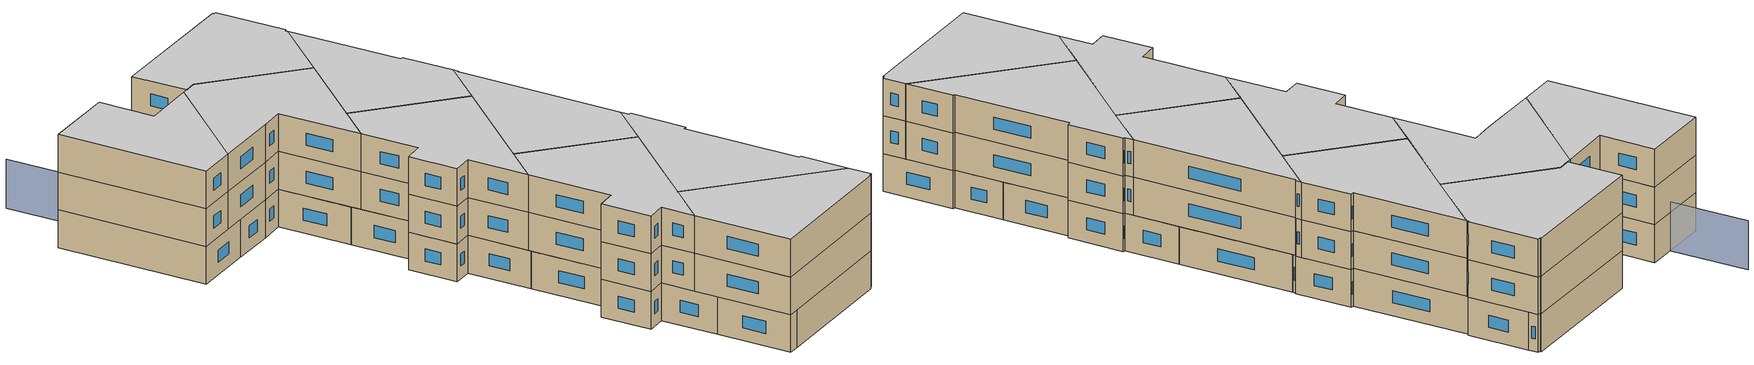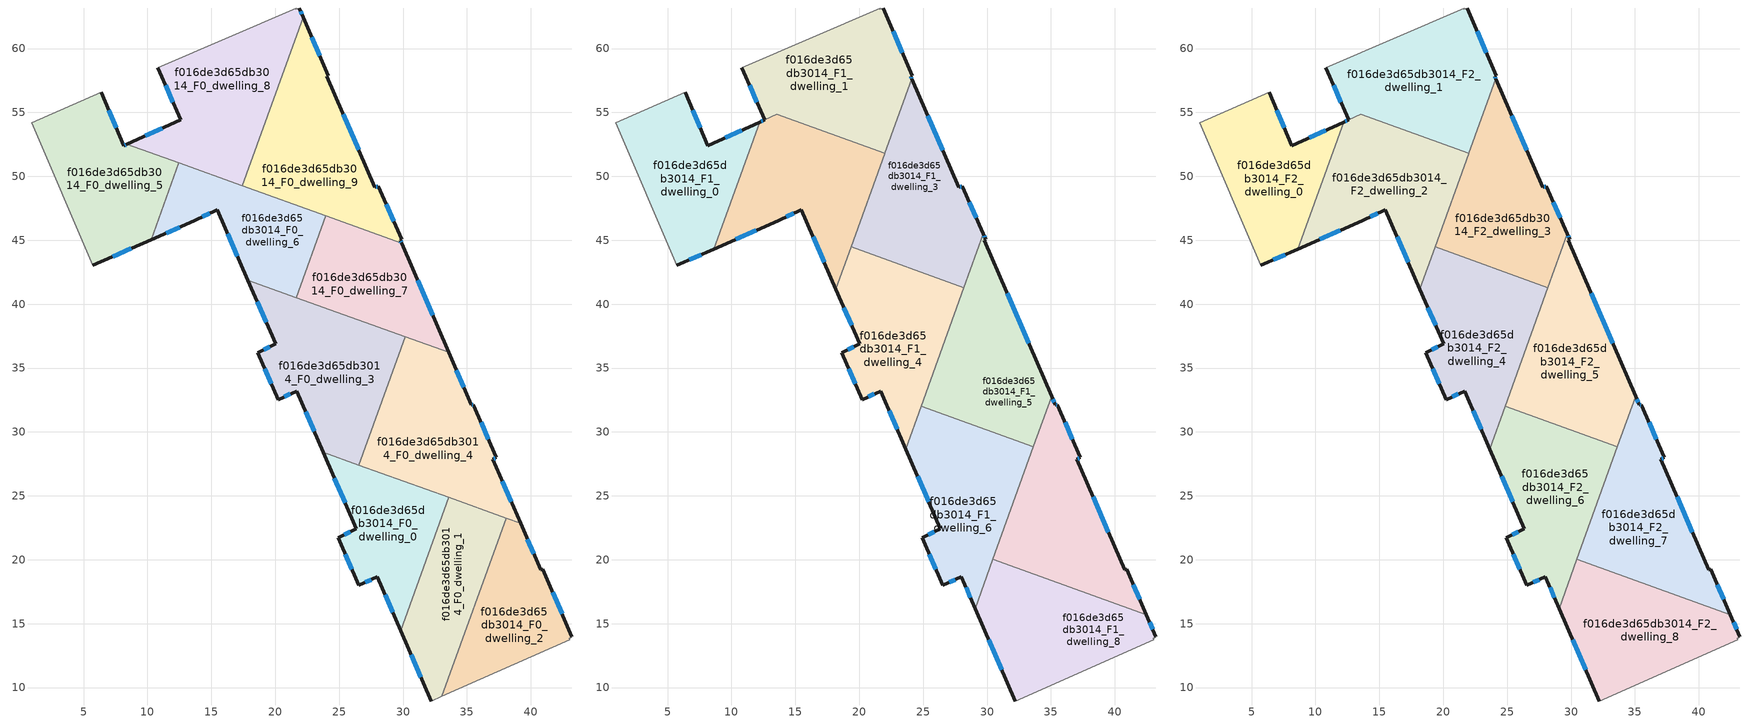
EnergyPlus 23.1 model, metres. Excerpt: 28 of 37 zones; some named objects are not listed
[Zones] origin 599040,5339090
f016de3d65db3014_F0_dwelling_0
 floor ground (EU_floor_Construction): 33.58,24.88 29.82,14.45 27.99,18.68 26.54,17.99 24.93,21.71 26.36,22.41 23.74,28.42 z0
 wall outside (EU_wall_Construction): 23.74,28.42 26.36,22.41 24.93,21.71 26.54,17.99 27.99,18.68 29.82,14.45 z0:3
 wall to f016de3d65db3014_F0_dwelling_1 (EU_wall_Construction): 29.82,14.45 33.58,24.88 z0:3
 wall to f016de3d65db3014_F0_dwelling_4 (EU_wall_Construction): 33.58,24.88 26.55,27.41 z0:3
 wall to f016de3d65db3014_F0_dwelling_3 (EU_wall_Construction): 26.55,27.41 23.74,28.42 z0:3
 window (EU_Window_Construction): 25.87,22.17 25.41,21.95 / 24.63,26.38 25.47,24.46 / 28.61,17.24 29.2,15.89 / 27.04,18.22 27.5,18.45 / 25.48,20.44 25.99,19.25 z1.02:1.98
f016de3d65db3014_F0_dwelling_1
 floor ground (EU_floor_Construction): 38.06,23.26 33.03,9.31 32.21,8.95 29.82,14.45 33.58,24.88 z0
 wall outside (EU_wall_Construction): 29.82,14.45 32.21,8.95 z0:3
 wall to f016de3d65db3014_F0_dwelling_2 (EU_wall_Construction): 33.03,9.31 38.06,23.26 z0:3
 wall adiabatic (EU_wall_Construction): 32.21,8.95 33.03,9.31 z0:3
 wall to f016de3d65db3014_F0_dwelling_4 (EU_wall_Construction): 38.06,23.26 33.58,24.88 z0:3
 window (EU_Window_Construction): 30.64,12.58 31.4,10.82 z1.02:1.98
f016de3d65db3014_F0_dwelling_2
 floor ground (EU_floor_Construction): 39.19,22.85 40.78,19.22 40.93,19.25 43.22,13.96 42.99,13.83 43.04,13.75 33.03,9.31 38.06,23.26 z0
 wall outside (EU_wall_Construction): 43.22,13.96 40.93,19.25 40.78,19.22 39.19,22.85 z0:3
 wall adiabatic (EU_wall_Construction): 33.03,9.31 43.04,13.75 42.99,13.83 43.22,13.96 z0:3
 wall to f016de3d65db3014_F0_dwelling_4 (EU_wall_Construction): 39.19,22.85 38.06,23.26 z0:3
 window (EU_Window_Construction): 40.24,20.46 39.73,21.62 / 42.44,15.76 41.71,17.45 z1.02:1.98
f016de3d65db3014_F0_dwelling_3
 floor ground (EU_floor_Construction): 30.17,37.45 26.55,27.41 23.74,28.42 21.67,33.2 20.23,32.53 18.64,36.19 20.04,36.89 17.86,41.89 z0
 wall outside (EU_wall_Construction): 17.86,41.89 20.04,36.89 18.64,36.19 20.23,32.53 21.67,33.2 23.74,28.42 z0:3
 wall to f016de3d65db3014_F0_dwelling_4 (EU_wall_Construction): 26.55,27.41 30.17,37.45 z0:3
 wall to f016de3d65db3014_F0_dwelling_7 (EU_wall_Construction): 30.17,37.45 21.66,40.52 z0:3
 wall to f016de3d65db3014_F0_dwelling_6 (EU_wall_Construction): 21.66,40.52 17.86,41.89 z0:3
 window (EU_Window_Construction): 19.18,34.94 19.69,33.77 / 19.56,36.65 19.11,36.43 / 18.6,40.19 19.29,38.59 / 22.38,31.58 23.04,30.05 / 20.72,32.76 21.18,32.97 z1.02:1.98
f016de3d65db3014_F0_dwelling_4
 floor ground (EU_floor_Construction): 33.58,36.22 35.35,32.12 35.51,32.15 37.29,28.01 37.02,27.85 39.19,22.85 26.55,27.41 30.17,37.45 z0
 wall outside (EU_wall_Construction): 39.19,22.85 37.02,27.85 37.29,28.01 35.51,32.15 35.35,32.12 33.58,36.22 z0:3
 wall to f016de3d65db3014_F0_dwelling_7 (EU_wall_Construction): 33.58,36.22 30.17,37.45 z0:3
 window (EU_Window_Construction): 38.46,24.55 37.76,26.15 / 34.74,33.51 34.18,34.83 / 35.45,32.14 35.4,32.13 / 36.69,29.42 36.12,30.74 / 37.11,27.9 37.2,27.96 z1.02:1.98
f016de3d65db3014_F0_dwelling_5
 floor ground (EU_floor_Construction): 12.47,51.05 10.3,45.05 5.72,43.04 0.93,54.2 6.4,56.58 8.15,52.4 8.4,52.52 z0
 wall outside (EU_wall_Construction): 5.72,43.04 10.3,45.05 / 8.4,52.52 8.15,52.4 6.4,56.58 z0:3
 wall adiabatic (EU_wall_Construction): 6.4,56.58 0.93,54.2 5.72,43.04 z0:3
 wall to f016de3d65db3014_F0_dwelling_6 (EU_wall_Construction): 10.3,45.05 12.47,51.05 z0:3
 wall to f016de3d65db3014_F0_dwelling_8 (EU_wall_Construction): 12.47,51.05 8.4,52.52 z0:3
 window (EU_Window_Construction): 7.28,43.73 8.74,44.37 / 7.55,53.82 6.99,55.16 / 8.31,52.48 8.23,52.44 z1.02:1.98
f016de3d65db3014_F0_dwelling_6
 floor ground (EU_floor_Construction): 23.96,46.91 21.66,40.52 17.86,41.89 15.46,47.39 13.68,46.53 10.3,45.05 12.47,51.05 z0
 wall outside (EU_wall_Construction): 10.3,45.05 13.68,46.53 15.46,47.39 17.86,41.89 z0:3
 wall to f016de3d65db3014_F0_dwelling_7 (EU_wall_Construction): 21.66,40.52 23.96,46.91 z0:3
 wall to f016de3d65db3014_F0_dwelling_9 (EU_wall_Construction): 23.96,46.91 17.44,49.26 z0:3
 wall to f016de3d65db3014_F0_dwelling_8 (EU_wall_Construction): 17.44,49.26 12.47,51.05 z0:3
 window (EU_Window_Construction): 11.45,45.55 12.53,46.03 / 16.28,45.52 17.04,43.76 / 14.29,46.82 14.86,47.1 z1.02:1.98
f016de3d65db3014_F0_dwelling_7
 floor ground (EU_floor_Construction): 29.9,44.77 33.58,36.22 21.66,40.52 23.96,46.91 z0
 wall outside (EU_wall_Construction): 33.58,36.22 29.9,44.77 z0:3
 wall to f016de3d65db3014_F0_dwelling_9 (EU_wall_Construction): 29.9,44.77 23.96,46.91 z0:3
 window (EU_Window_Construction): 32.32,39.13 31.15,41.86 z1.02:1.98
f016de3d65db3014_F0_dwelling_8
 floor ground (EU_floor_Construction): 21.87,63.17 22.19,62.43 17.44,49.26 8.4,52.52 12.6,54.42 10.81,58.51 21.64,63.18 21.62,63.08 z0
 wall outside (EU_wall_Construction): 10.81,58.51 12.6,54.42 8.4,52.52 / 22.19,62.43 21.87,63.17 z0:3
 wall to f016de3d65db3014_F0_dwelling_9 (EU_wall_Construction): 17.44,49.26 22.19,62.43 z0:3
 wall adiabatic (EU_wall_Construction): 21.64,63.18 10.81,58.51 / 21.64,63.18 21.62,63.08 / 21.87,63.17 21.62,63.08 z0:3
 window (EU_Window_Construction): 11.17,53.77 9.83,53.16 / 11.42,57.12 11.99,55.81 / 22.08,62.68 21.98,62.92 z1.02:1.98
f016de3d65db3014_F0_dwelling_9
 floor ground (EU_floor_Construction): 24.16,57.87 24.03,57.82 27.81,49.15 28.07,49.23 29.9,45.08 29.8,45 29.9,44.77 17.44,49.26 22.19,62.43 z0
 wall outside (EU_wall_Construction): 29.9,44.77 29.8,45 29.9,45.08 28.07,49.23 27.81,49.15 24.03,57.82 24.16,57.87 22.19,62.43 z0:3
 window (EU_Window_Construction): 27.98,49.2 27.89,49.18 / 29.28,46.49 28.69,47.82 / 29.87,44.84 29.83,44.92 / 23.49,59.43 22.86,60.88 / 26.52,52.1 25.31,54.87 z1.02:1.98
f016de3d65db3014_F1_dwelling_0
 floor to f016de3d65db3014_F0_dwelling_5 (EU_floor_Construction): 6.4,56.58 8.15,52.4 8.4,52.52 11.21,51.5 8.62,44.31 5.72,43.04 0.93,54.2 z3
 floor to f016de3d65db3014_F0_dwelling_8 (EU_floor_Construction): 12.2,54.24 11.21,51.5 8.4,52.52 z3
 wall outside (EU_wall_Construction): 12.2,54.24 8.15,52.4 6.4,56.58 / 5.72,43.04 8.62,44.31 z3:6
 wall to f016de3d65db3014_F1_dwelling_2 (EU_wall_Construction): 8.62,44.31 12.2,54.24 z3:6
 wall adiabatic (EU_wall_Construction): 6.4,56.58 0.93,54.2 5.72,43.04 z3:6
 window (EU_Window_Construction): 7.55,53.82 6.99,55.16 / 10.82,53.61 9.52,53.03 / 6.71,43.47 7.63,43.88 z4.02:4.98
f016de3d65db3014_F1_dwelling_1
 floor to f016de3d65db3014_F0_dwelling_8 (EU_floor_Construction): 21.87,63.17 22.19,62.43 18.77,52.96 13.54,54.84 12.6,54.42 10.81,58.51 21.64,63.18 21.62,63.08 z3
 floor to f016de3d65db3014_F0_dwelling_9 (EU_floor_Construction): 22.19,62.43 24.16,57.87 24.03,57.82 24.11,57.64 22,51.79 18.77,52.96 z3
 wall outside (EU_wall_Construction): 10.81,58.51 12.6,54.42 / 24.11,57.64 24.03,57.82 24.16,57.87 21.87,63.17 z3:6
 wall adiabatic (EU_wall_Construction): 21.64,63.18 10.81,58.51 / 21.64,63.18 21.62,63.08 / 21.87,63.17 21.62,63.08 z3:6
 wall to f016de3d65db3014_F1_dwelling_2 (EU_wall_Construction): 12.6,54.42 13.54,54.84 22,51.79 z3:6
 wall to f016de3d65db3014_F1_dwelling_3 (EU_wall_Construction): 22,51.79 24.11,57.64 z3:6
 window (EU_Window_Construction): 11.42,57.12 11.99,55.81 / 23.38,59.68 22.65,61.37 / 24.08,57.7 24.05,57.76 z4.02:4.98
f016de3d65db3014_F1_dwelling_2
 floor to f016de3d65db3014_F0_dwelling_6 (EU_floor_Construction): 20.67,48.09 18.37,41.71 17.86,41.89 15.46,47.39 13.68,46.53 10.3,45.05 12.47,51.05 z3
 floor to f016de3d65db3014_F0_dwelling_5 (EU_floor_Construction): 12.47,51.05 10.3,45.05 8.62,44.31 11.21,51.5 z3
 floor to f016de3d65db3014_F0_dwelling_3 (EU_floor_Construction): 18.37,41.71 18.17,41.17 17.86,41.89 z3
 floor to f016de3d65db3014_F0_dwelling_8 (EU_floor_Construction): 18.77,52.96 17.44,49.26 11.21,51.5 12.2,54.24 13.54,54.84 z3
 floor to f016de3d65db3014_F0_dwelling_9 (EU_floor_Construction): 22,51.79 20.67,48.09 17.44,49.26 18.77,52.96 z3
 wall outside (EU_wall_Construction): 8.62,44.31 13.68,46.53 15.46,47.39 18.17,41.17 / 12.6,54.42 12.2,54.24 z3:6
 wall to f016de3d65db3014_F1_dwelling_4 (EU_wall_Construction): 18.17,41.17 19.36,44.48 z3:6
 wall to f016de3d65db3014_F1_dwelling_3 (EU_wall_Construction): 19.36,44.48 22,51.79 z3:6
 window (EU_Window_Construction): 16.39,45.27 17.25,43.29 / 14.29,46.82 14.86,47.1 / 10.34,45.07 11.96,45.78 / 12.46,54.36 12.33,54.3 z4.02:4.98
f016de3d65db3014_F1_dwelling_3
 floor to f016de3d65db3014_F0_dwelling_9 (EU_floor_Construction): 24.11,57.64 27.81,49.15 28.07,49.23 29.71,45.5 29.5,44.91 20.67,48.09 z3
 floor to f016de3d65db3014_F0_dwelling_6 (EU_floor_Construction): 23.96,46.91 22.66,43.29 19.36,44.48 20.67,48.09 z3
 floor to f016de3d65db3014_F0_dwelling_7 (EU_floor_Construction): 29.5,44.91 28.2,41.29 22.66,43.29 23.96,46.91 z3
 wall outside (EU_wall_Construction): 29.71,45.5 28.07,49.23 27.81,49.15 24.11,57.64 z3:6
 wall to f016de3d65db3014_F1_dwelling_4 (EU_wall_Construction): 19.36,44.48 28.2,41.29 z3:6
 wall to f016de3d65db3014_F1_dwelling_5 (EU_wall_Construction): 28.2,41.29 29.71,45.5 z3:6
 window (EU_Window_Construction): 26.55,52.04 25.37,54.75 / 27.98,49.2 27.89,49.18 / 29.15,46.77 28.63,47.96 z4.02:4.98
f016de3d65db3014_F1_dwelling_4
 floor to f016de3d65db3014_F0_dwelling_3 (EU_floor_Construction): 27.2,38.52 23.64,28.66 21.67,33.2 20.23,32.53 18.64,36.19 20.04,36.89 18.17,41.17 18.37,41.71 z3
 floor to f016de3d65db3014_F0_dwelling_6 (EU_floor_Construction): 22.66,43.29 21.66,40.52 18.37,41.71 19.36,44.48 z3
 floor to f016de3d65db3014_F0_dwelling_7 (EU_floor_Construction): 28.2,41.29 27.2,38.52 21.66,40.52 22.66,43.29 z3
 wall outside (EU_wall_Construction): 18.17,41.17 20.04,36.89 18.64,36.19 20.23,32.53 21.67,33.2 23.64,28.66 z3:6
 wall to f016de3d65db3014_F1_dwelling_6 (EU_wall_Construction): 23.64,28.66 24.85,32 z3:6
 wall to f016de3d65db3014_F1_dwelling_5 (EU_wall_Construction): 24.85,32 28.2,41.29 z3:6
 window (EU_Window_Construction): 20.72,32.76 21.18,32.97 / 19.18,34.94 19.69,33.77 / 19.56,36.65 19.11,36.43 / 18.81,39.72 19.4,38.35 / 22.34,31.66 22.97,30.2 z4.02:4.98
f016de3d65db3014_F1_dwelling_5
 floor to f016de3d65db3014_F0_dwelling_4 (EU_floor_Construction): 33.58,36.22 35.06,32.78 33.63,28.83 27.81,30.93 30.17,37.45 z3
 floor to f016de3d65db3014_F0_dwelling_7 (EU_floor_Construction): 29.9,44.77 33.58,36.22 27.2,38.52 29.5,44.91 z3
 floor to f016de3d65db3014_F0_dwelling_3 (EU_floor_Construction): 30.17,37.45 27.81,30.93 24.85,32 27.2,38.52 z3
 floor to f016de3d65db3014_F0_dwelling_9 (EU_floor_Construction): 29.71,45.5 29.9,45.08 29.8,45 29.9,44.77 29.5,44.91 z3
 wall outside (EU_wall_Construction): 29.9,45.08 29.8,45 / 35.06,32.78 29.8,45 / 29.9,45.08 29.71,45.5 z3:6
 wall to f016de3d65db3014_F1_dwelling_6 (EU_wall_Construction): 24.85,32 33.63,28.83 z3:6
 wall to f016de3d65db3014_F1_dwelling_7 (EU_wall_Construction): 33.63,28.83 35.06,32.78 z3:6
 window (EU_Window_Construction): 33.27,36.94 31.59,40.84 / 29.83,45.22 29.78,45.36 z4.02:4.98
f016de3d65db3014_F1_dwelling_6
 floor to f016de3d65db3014_F0_dwelling_0 (EU_floor_Construction): 32.37,25.32 29.07,16.18 27.99,18.68 26.54,17.99 24.93,21.71 26.36,22.41 23.75,28.42 z3
 floor to f016de3d65db3014_F0_dwelling_4 (EU_floor_Construction): 33.63,28.83 32.37,25.32 26.55,27.41 27.81,30.93 z3
 floor to f016de3d65db3014_F0_dwelling_3 (EU_floor_Construction): 27.81,30.93 26.55,27.41 23.75,28.42 23.64,28.66 24.85,32 z3
 wall outside (EU_wall_Construction): 23.64,28.66 26.36,22.41 24.93,21.71 26.54,17.99 27.99,18.68 29.07,16.18 z3:6
 wall to f016de3d65db3014_F1_dwelling_8 (EU_wall_Construction): 29.07,16.18 30.46,20.02 z3:6
 wall to f016de3d65db3014_F1_dwelling_7 (EU_wall_Construction): 30.46,20.02 33.63,28.83 z3:6
 window (EU_Window_Construction): 25.48,20.44 25.99,19.25 / 25.87,22.17 25.41,21.95 / 24.57,26.53 25.43,24.54 / 28.36,17.83 28.71,17.03 / 27.04,18.22 27.5,18.45 z4.02:4.98
f016de3d65db3014_F1_dwelling_7
 floor to f016de3d65db3014_F0_dwelling_2 (EU_floor_Construction): 39.19,22.85 40.78,19.22 40.93,19.25 42.47,15.69 36.15,17.97 38.06,23.26 z3
 floor to f016de3d65db3014_F0_dwelling_1 (EU_floor_Construction): 38.06,23.26 36.15,17.97 31.67,19.58 33.58,24.88 z3
 floor to f016de3d65db3014_F0_dwelling_4 (EU_floor_Construction): 35.51,32.15 37.29,28.01 37.02,27.85 39.19,22.85 32.37,25.31 35.06,32.78 35.35,32.12 z3
 floor to f016de3d65db3014_F0_dwelling_0 (EU_floor_Construction): 33.58,24.88 31.67,19.58 30.46,20.02 32.37,25.31 z3
 wall outside (EU_wall_Construction): 42.47,15.69 40.93,19.25 40.78,19.22 37.02,27.85 37.29,28.01 35.51,32.15 35.35,32.12 35.06,32.78 z3:6
 wall to f016de3d65db3014_F1_dwelling_8 (EU_wall_Construction): 30.46,20.02 42.47,15.69 z3:6
 window (EU_Window_Construction): 35.25,32.34 35.16,32.56 / 35.45,32.14 35.4,32.13 / 36.69,29.42 36.12,30.74 / 37.11,27.9 37.2,27.96 / 39.5,22.15 38.3,24.91 / 41.95,16.9 41.45,18.04 z4.02:4.98
f016de3d65db3014_F1_dwelling_8
 floor to f016de3d65db3014_F0_dwelling_1 (EU_floor_Construction): 36.15,17.97 33.03,9.31 32.21,8.95 29.82,14.45 31.67,19.58 z3
 floor to f016de3d65db3014_F0_dwelling_2 (EU_floor_Construction): 42.47,15.69 43.22,13.96 42.99,13.83 43.04,13.75 33.03,9.31 36.15,17.97 z3
 floor to f016de3d65db3014_F0_dwelling_0 (EU_floor_Construction): 31.67,19.58 29.82,14.45 29.07,16.18 30.46,20.02 z3
 wall outside (EU_wall_Construction): 29.07,16.18 32.21,8.95 / 43.22,13.96 42.47,15.69 z3:6
 wall adiabatic (EU_wall_Construction): 32.21,8.95 43.04,13.75 42.99,13.83 43.22,13.96 z3:6
 window (EU_Window_Construction): 30.14,13.72 31.14,11.41 / 42.97,14.55 42.73,15.1 z4.02:4.98
f016de3d65db3014_F2_dwelling_0
 floor to f016de3d65db3014_F1_dwelling_0 (EU_floor_Construction): 12.2,54.24 8.62,44.31 5.72,43.04 0.93,54.2 6.4,56.58 8.15,52.4 z6
 wall outside (EU_wall_Construction): 12.2,54.24 8.15,52.4 6.4,56.58 / 5.72,43.04 8.62,44.31 z6:9
 wall to f016de3d65db3014_F2_dwelling_2 (EU_wall_Construction): 8.62,44.31 12.2,54.24 z6:9
 wall adiabatic (EU_wall_Construction): 6.4,56.58 0.93,54.2 5.72,43.04 z6:9
 window (EU_Window_Construction): 7.55,53.82 6.99,55.16 / 10.82,53.61 9.52,53.03 / 6.71,43.47 7.63,43.88 z7.02:7.98
 ceiling to f016de3d65db3014_F3_dwelling_0 (EU_floor_Construction): 8.62,44.31 12.2,54.24 8.15,52.4 6.4,56.58 0.93,54.2 5.72,43.04 z9
f016de3d65db3014_F2_dwelling_1
 floor to f016de3d65db3014_F1_dwelling_1 (EU_floor_Construction): 21.87,63.17 24.16,57.87 24.03,57.82 24.11,57.64 22,51.79 13.54,54.84 12.6,54.42 10.81,58.51 21.64,63.18 21.62,63.08 z6
 wall outside (EU_wall_Construction): 10.81,58.51 12.6,54.42 / 24.11,57.64 24.03,57.82 24.16,57.87 21.87,63.17 z6:9
 wall adiabatic (EU_wall_Construction): 21.64,63.18 10.81,58.51 / 21.64,63.18 21.62,63.08 / 21.87,63.17 21.62,63.08 z6:9
 wall to f016de3d65db3014_F2_dwelling_2 (EU_wall_Construction): 12.6,54.42 13.54,54.84 22,51.79 z6:9
 wall to f016de3d65db3014_F2_dwelling_3 (EU_wall_Construction): 22,51.79 24.11,57.64 z6:9
 window (EU_Window_Construction): 11.42,57.12 11.99,55.81 / 23.38,59.68 22.65,61.37 / 24.08,57.7 24.05,57.76 z7.02:7.98
 ceiling to f016de3d65db3014_F3_dwelling_1 (EU_floor_Construction): 22,51.79 24.11,57.64 24.03,57.82 24.16,57.87 21.87,63.17 21.62,63.08 21.64,63.18 10.81,58.51 12.6,54.42 13.54,54.84 z9
f016de3d65db3014_F2_dwelling_2
 floor to f016de3d65db3014_F1_dwelling_2 (EU_floor_Construction): 22,51.79 18.17,41.17 15.46,47.39 13.68,46.53 8.62,44.31 12.2,54.24 13.54,54.84 z6
 wall outside (EU_wall_Construction): 8.62,44.31 13.68,46.53 15.46,47.39 18.17,41.17 / 12.6,54.42 12.2,54.24 z6:9
 wall to f016de3d65db3014_F2_dwelling_4 (EU_wall_Construction): 18.17,41.17 19.36,44.48 z6:9
 wall to f016de3d65db3014_F2_dwelling_3 (EU_wall_Construction): 19.36,44.48 22,51.79 z6:9
 window (EU_Window_Construction): 16.39,45.27 17.25,43.29 / 14.29,46.82 14.86,47.1 / 10.34,45.07 11.96,45.78 / 12.46,54.36 12.33,54.3 z7.02:7.98
 ceiling to f016de3d65db3014_F3_dwelling_2 (EU_floor_Construction): 18.17,41.17 22,51.79 13.54,54.84 12.2,54.24 8.62,44.31 13.68,46.53 15.46,47.39 z9
f016de3d65db3014_F2_dwelling_3
 floor to f016de3d65db3014_F1_dwelling_3 (EU_floor_Construction): 24.11,57.64 27.81,49.15 28.07,49.23 29.71,45.5 28.2,41.29 19.36,44.48 z6
 wall outside (EU_wall_Construction): 29.71,45.5 28.07,49.23 27.81,49.15 24.11,57.64 z6:9
 wall to f016de3d65db3014_F2_dwelling_4 (EU_wall_Construction): 19.36,44.48 28.2,41.29 z6:9
 wall to f016de3d65db3014_F2_dwelling_5 (EU_wall_Construction): 28.2,41.29 29.71,45.5 z6:9
 window (EU_Window_Construction): 26.55,52.04 25.37,54.75 / 27.98,49.2 27.89,49.18 / 29.15,46.77 28.63,47.96 z7.02:7.98
 ceiling to f016de3d65db3014_F3_dwelling_3 (EU_floor_Construction): 28.2,41.29 29.71,45.5 28.07,49.23 27.81,49.15 24.11,57.64 19.36,44.48 z9
f016de3d65db3014_F2_dwelling_4
 floor to f016de3d65db3014_F1_dwelling_4 (EU_floor_Construction): 28.2,41.29 23.64,28.66 21.67,33.2 20.23,32.53 18.64,36.19 20.04,36.89 18.17,41.17 19.36,44.48 z6
 wall outside (EU_wall_Construction): 18.17,41.17 20.04,36.89 18.64,36.19 20.23,32.53 21.67,33.2 23.64,28.66 z6:9
 wall to f016de3d65db3014_F2_dwelling_6 (EU_wall_Construction): 23.64,28.66 24.85,32 z6:9
 wall to f016de3d65db3014_F2_dwelling_5 (EU_wall_Construction): 24.85,32 28.2,41.29 z6:9
 window (EU_Window_Construction): 20.72,32.76 21.18,32.97 / 19.18,34.94 19.69,33.77 / 19.56,36.65 19.11,36.43 / 18.81,39.72 19.4,38.35 / 22.34,31.66 22.97,30.2 z7.02:7.98
 ceiling to f016de3d65db3014_F3_dwelling_4 (EU_floor_Construction): 23.64,28.66 28.2,41.29 19.36,44.48 18.17,41.17 20.04,36.89 18.64,36.19 20.23,32.53 21.67,33.2 z9
f016de3d65db3014_F2_dwelling_5
 floor to f016de3d65db3014_F1_dwelling_5 (EU_floor_Construction): 29.9,45.08 29.8,45 35.06,32.78 33.63,28.83 24.85,32 29.71,45.5 z6
 wall outside (EU_wall_Construction): 35.06,32.78 29.8,45 29.9,45.08 29.71,45.5 z6:9
 wall to f016de3d65db3014_F2_dwelling_6 (EU_wall_Construction): 24.85,32 33.63,28.83 z6:9
 wall to f016de3d65db3014_F2_dwelling_7 (EU_wall_Construction): 33.63,28.83 35.06,32.78 z6:9
 window (EU_Window_Construction): 33.27,36.94 31.59,40.84 / 29.83,45.22 29.78,45.36 z7.02:7.98
 ceiling to f016de3d65db3014_F3_dwelling_5 (EU_floor_Construction): 33.63,28.83 35.06,32.78 29.8,45 29.9,45.08 29.71,45.5 24.85,32 z9
f016de3d65db3014_F2_dwelling_6
 floor to f016de3d65db3014_F1_dwelling_6 (EU_floor_Construction): 33.63,28.83 29.07,16.18 27.99,18.68 26.54,17.99 24.93,21.71 26.36,22.41 23.64,28.66 24.85,32 z6
 wall outside (EU_wall_Construction): 23.64,28.66 26.36,22.41 24.93,21.71 26.54,17.99 27.99,18.68 29.07,16.18 z6:9
 wall to f016de3d65db3014_F2_dwelling_8 (EU_wall_Construction): 29.07,16.18 30.46,20.02 z6:9
 wall to f016de3d65db3014_F2_dwelling_7 (EU_wall_Construction): 30.46,20.02 33.63,28.83 z6:9
 window (EU_Window_Construction): 25.48,20.44 25.99,19.25 / 25.87,22.17 25.41,21.95 / 24.57,26.53 25.43,24.54 / 28.36,17.83 28.71,17.03 / 27.04,18.22 27.5,18.45 z7.02:7.98
 ceiling to f016de3d65db3014_F3_dwelling_6 (EU_floor_Construction): 29.07,16.18 33.63,28.83 24.85,32 23.64,28.66 26.36,22.41 24.93,21.71 26.54,17.99 27.99,18.68 z9
f016de3d65db3014_F2_dwelling_7
 floor to f016de3d65db3014_F1_dwelling_7 (EU_floor_Construction): 35.51,32.15 37.29,28.01 37.02,27.85 40.78,19.22 40.93,19.25 42.47,15.69 30.46,20.02 35.06,32.78 35.35,32.12 z6
 wall outside (EU_wall_Construction): 42.47,15.69 40.93,19.25 40.78,19.22 37.02,27.85 37.29,28.01 35.51,32.15 35.35,32.12 35.06,32.78 z6:9
 wall to f016de3d65db3014_F2_dwelling_8 (EU_wall_Construction): 30.46,20.02 42.47,15.69 z6:9
 window (EU_Window_Construction): 35.25,32.34 35.16,32.56 / 35.45,32.14 35.4,32.13 / 36.69,29.42 36.12,30.74 / 37.11,27.9 37.2,27.96 / 39.5,22.15 38.3,24.91 / 41.95,16.9 41.45,18.04 z7.02:7.98
 ceiling to f016de3d65db3014_F3_dwelling_7 (EU_floor_Construction): 42.47,15.69 40.93,19.25 40.78,19.22 37.02,27.85 37.29,28.01 35.51,32.15 35.35,32.12 35.06,32.78 30.46,20.02 z9
f016de3d65db3014_F2_dwelling_8
 floor to f016de3d65db3014_F1_dwelling_8 (EU_floor_Construction): 42.47,15.69 43.22,13.96 42.99,13.83 43.04,13.75 32.21,8.95 29.07,16.18 30.46,20.02 z6
 wall outside (EU_wall_Construction): 29.07,16.18 32.21,8.95 / 43.22,13.96 42.47,15.69 z6:9
 wall adiabatic (EU_wall_Construction): 32.21,8.95 43.04,13.75 42.99,13.83 43.22,13.96 z6:9
 window (EU_Window_Construction): 30.14,13.72 31.14,11.41 / 42.97,14.55 42.73,15.1 z7.02:7.98
 ceiling to f016de3d65db3014_F3_dwelling_8 (EU_floor_Construction): 43.04,13.75 42.99,13.83 43.22,13.96 42.47,15.69 30.46,20.02 29.07,16.18 32.21,8.95 z9
shading: 1.82,61.55 4.38,55.7 z0:3.9
[Building]
EU S2 Campaign: North Axis=0; Terrain=City; Solar Distribution=FullExterior
[Site:Location]
Vienna: Latitude=48; Longitude=16.5; Time Zone=1; Elevation=183
[SizingPeriod:WeatherFileDays]
AnnualSizingPeriod: Begin Month=1; Begin Day of Month=1; End Month=12; End Day of Month=31; Day of Week for Start Day=Monday; Use Weather File Daylight Saving Period=No; Use Weather File Rain and Snow Indicators=No
[MATERIAL]
EU_InternalMass_Material: Roughness=MediumRough; Thickness=0.1; Conductivity=1; Density=1800; Specific Heat=900; Thermal Absorptance=0.9; Solar Absorptance=0.7; Visible Absorptance=0.7
[MATERIAL:NOMASS] Roughness=MediumRough; Thermal Absorptance=0.9; Solar Absorptance=0.7; Visible Absorptance=0.7
Name | Thermal Resistance
EU_wall_NoMass | 0.942466
EU_floor_NoMass | 0.66527
[WINDOWMATERIAL:SIMPLEGLAZINGSYSTEM]
EU_Window_SimpleGlazing: UFactor=2.03367; Solar Heat Gain Coefficient=0.65; Visible Transmittance=0.65
[CONSTRUCTION]
EU_wall_Construction: EU_wall_NoMass
EU_floor_Construction: EU_floor_NoMass
EU_Window_Construction: EU_Window_SimpleGlazing
EU_InternalMass_Construction: EU_InternalMass_Material
[ZONE] Type=1; Multiplier=1; Ceiling Height=autocalculate; Floor Area=autocalculate; Part of Total Floor Area=Yes
Name | Volume
f016de3d65db3014_F0_dwelling_0 | 193.211
f016de3d65db3014_F1_dwelling_0; f016de3d65db3014_F2_dwelling_0 | 234.965
f016de3d65db3014_F0_dwelling_1; f016de3d65db3014_F0_dwelling_2 | 193.222
f016de3d65db3014_F1_dwelling_1; f016de3d65db3014_F2_dwelling_1 | 270.497
f016de3d65db3014_F1_dwelling_2 | 267.404
f016de3d65db3014_F2_dwelling_2 | 267.328
f016de3d65db3014_F0_dwelling_3 | 276.086
f016de3d65db3014_F1_dwelling_3; f016de3d65db3014_F2_dwelling_3 | 257.611
f016de3d65db3014_F0_dwelling_4 | 276.085
f016de3d65db3014_F1_dwelling_4; f016de3d65db3014_F2_dwelling_4 | 257.62
f016de3d65db3014_F0_dwelling_5 | 249.999
f016de3d65db3014_F1_dwelling_5; f016de3d65db3014_F2_dwelling_5 | 257.629
f016de3d65db3014_F0_dwelling_6 | 193.203
f016de3d65db3014_F1_dwelling_6; f016de3d65db3014_F2_dwelling_6 | 257.593
f016de3d65db3014_F0_dwelling_7 | 193.218
f016de3d65db3014_F1_dwelling_7; f016de3d65db3014_F2_dwelling_7 | 257.618
f016de3d65db3014_F0_dwelling_8 | 275.199
f016de3d65db3014_F1_dwelling_8; f016de3d65db3014_F2_dwelling_8 | 257.637
f016de3d65db3014_F0_dwelling_9 | 275.136
[INTERNALMASS] Construction=EU_InternalMass_Construction
Name | Zone or ZoneList | Surface Area
f016de3d65db3014_F0_dwelling_0_EU_InternalMass | f016de3d65db3014_F0_dwelling_0 | 64.404
f016de3d65db3014_F0_dwelling_1_EU_InternalMass | f016de3d65db3014_F0_dwelling_1 | 64.4072
f016de3d65db3014_F0_dwelling_2_EU_InternalMass | f016de3d65db3014_F0_dwelling_2 | 64.4077
f016de3d65db3014_F0_dwelling_3_EU_InternalMass | f016de3d65db3014_F0_dwelling_3 | 92.0284
f016de3d65db3014_F0_dwelling_4_EU_InternalMass | f016de3d65db3014_F0_dwelling_4 | 92.028
f016de3d65db3014_F0_dwelling_5_EU_InternalMass | f016de3d65db3014_F0_dwelling_5 | 83.3329
f016de3d65db3014_F0_dwelling_6_EU_InternalMass | f016de3d65db3014_F0_dwelling_6 | 64.4012
f016de3d65db3014_F0_dwelling_7_EU_InternalMass | f016de3d65db3014_F0_dwelling_7 | 64.4061
f016de3d65db3014_F0_dwelling_8_EU_InternalMass | f016de3d65db3014_F0_dwelling_8 | 91.7329
f016de3d65db3014_F0_dwelling_9_EU_InternalMass | f016de3d65db3014_F0_dwelling_9 | 91.7118
f016de3d65db3014_F1_dwelling_0_EU_InternalMass | f016de3d65db3014_F1_dwelling_0 | 78.3221
f016de3d65db3014_F1_dwelling_1_EU_InternalMass | f016de3d65db3014_F1_dwelling_1 | 90.162
f016de3d65db3014_F1_dwelling_2_EU_InternalMass | f016de3d65db3014_F1_dwelling_2 | 89.1333
f016de3d65db3014_F1_dwelling_3_EU_InternalMass | f016de3d65db3014_F1_dwelling_3 | 85.87
f016de3d65db3014_F1_dwelling_4_EU_InternalMass | f016de3d65db3014_F1_dwelling_4 | 85.8739
f016de3d65db3014_F1_dwelling_5_EU_InternalMass | f016de3d65db3014_F1_dwelling_5 | 85.8748
f016de3d65db3014_F1_dwelling_6_EU_InternalMass | f016de3d65db3014_F1_dwelling_6 | 85.8647
f016de3d65db3014_F1_dwelling_7_EU_InternalMass | f016de3d65db3014_F1_dwelling_7 | 85.8728
f016de3d65db3014_F1_dwelling_8_EU_InternalMass | f016de3d65db3014_F1_dwelling_8 | 85.8794
f016de3d65db3014_F2_dwelling_0_EU_InternalMass | f016de3d65db3014_F2_dwelling_0 | 78.3221
f016de3d65db3014_F2_dwelling_1_EU_InternalMass | f016de3d65db3014_F2_dwelling_1 | 90.162
f016de3d65db3014_F2_dwelling_2_EU_InternalMass | f016de3d65db3014_F2_dwelling_2 | 89.1333
f016de3d65db3014_F2_dwelling_3_EU_InternalMass | f016de3d65db3014_F2_dwelling_3 | 85.87
f016de3d65db3014_F2_dwelling_4_EU_InternalMass | f016de3d65db3014_F2_dwelling_4 | 85.8739
f016de3d65db3014_F2_dwelling_5_EU_InternalMass | f016de3d65db3014_F2_dwelling_5 | 85.8748
f016de3d65db3014_F2_dwelling_6_EU_InternalMass | f016de3d65db3014_F2_dwelling_6 | 85.8647
f016de3d65db3014_F2_dwelling_7_EU_InternalMass | f016de3d65db3014_F2_dwelling_7 | 85.8728
f016de3d65db3014_F2_dwelling_8_EU_InternalMass | f016de3d65db3014_F2_dwelling_8 | 85.8794
[OTHEREQUIPMENT] Fuel Type=Electricity; Design Level Calculation Method=Watts/Area; Power per Zone Floor Area=1; Fraction Latent=0; Fraction Radiant=0; Fraction Lost=0; Carbon Dioxide Generation Rate=0; EndUse Subcategory=EU_Step8_InternalGains
Name | Zone or ZoneList or Space or SpaceList | Schedule
EU_Step8_InternalGain_f016de3d65db3014_F0_dwelling_0_f000 | f016de3d65db3014_F0_dwelling_0 | EU_Step8_GainSchedule_f016de3d65db3014_F0_dwelling_0_f000
EU_Step8_InternalGain_f016de3d65db3014_F0_dwelling_1_f000 | f016de3d65db3014_F0_dwelling_1 | EU_Step8_GainSchedule_f016de3d65db3014_F0_dwelling_1_f000
EU_Step8_InternalGain_f016de3d65db3014_F0_dwelling_2_f000 | f016de3d65db3014_F0_dwelling_2 | EU_Step8_GainSchedule_f016de3d65db3014_F0_dwelling_2_f000
EU_Step8_InternalGain_f016de3d65db3014_F0_dwelling_3_f000 | f016de3d65db3014_F0_dwelling_3 | EU_Step8_GainSchedule_f016de3d65db3014_F0_dwelling_3_f000
EU_Step8_InternalGain_f016de3d65db3014_F0_dwelling_4_f000 | f016de3d65db3014_F0_dwelling_4 | EU_Step8_GainSchedule_f016de3d65db3014_F0_dwelling_4_f000
EU_Step8_InternalGain_f016de3d65db3014_F0_dwelling_5_f000 | f016de3d65db3014_F0_dwelling_5 | EU_Step8_GainSchedule_f016de3d65db3014_F0_dwelling_5_f000
EU_Step8_InternalGain_f016de3d65db3014_F0_dwelling_6_f000 | f016de3d65db3014_F0_dwelling_6 | EU_Step8_GainSchedule_f016de3d65db3014_F0_dwelling_6_f000
EU_Step8_InternalGain_f016de3d65db3014_F0_dwelling_7_f000 | f016de3d65db3014_F0_dwelling_7 | EU_Step8_GainSchedule_f016de3d65db3014_F0_dwelling_7_f000
EU_Step8_InternalGain_f016de3d65db3014_F0_dwelling_8_f000 | f016de3d65db3014_F0_dwelling_8 | EU_Step8_GainSchedule_f016de3d65db3014_F0_dwelling_8_f000
EU_Step8_InternalGain_f016de3d65db3014_F0_dwelling_9_f000 | f016de3d65db3014_F0_dwelling_9 | EU_Step8_GainSchedule_f016de3d65db3014_F0_dwelling_9_f000
EU_Step8_InternalGain_f016de3d65db3014_F1_dwelling_0_f000 | f016de3d65db3014_F1_dwelling_0 | EU_Step8_GainSchedule_f016de3d65db3014_F1_dwelling_0_f000
EU_Step8_InternalGain_f016de3d65db3014_F1_dwelling_1_f000 | f016de3d65db3014_F1_dwelling_1 | EU_Step8_GainSchedule_f016de3d65db3014_F1_dwelling_1_f000
EU_Step8_InternalGain_f016de3d65db3014_F1_dwelling_2_f000 | f016de3d65db3014_F1_dwelling_2 | EU_Step8_GainSchedule_f016de3d65db3014_F1_dwelling_2_f000
EU_Step8_InternalGain_f016de3d65db3014_F1_dwelling_3_f000 | f016de3d65db3014_F1_dwelling_3 | EU_Step8_GainSchedule_f016de3d65db3014_F1_dwelling_3_f000
EU_Step8_InternalGain_f016de3d65db3014_F1_dwelling_4_f000 | f016de3d65db3014_F1_dwelling_4 | EU_Step8_GainSchedule_f016de3d65db3014_F1_dwelling_4_f000
EU_Step8_InternalGain_f016de3d65db3014_F1_dwelling_5_f000 | f016de3d65db3014_F1_dwelling_5 | EU_Step8_GainSchedule_f016de3d65db3014_F1_dwelling_5_f000
EU_Step8_InternalGain_f016de3d65db3014_F1_dwelling_6_f000 | f016de3d65db3014_F1_dwelling_6 | EU_Step8_GainSchedule_f016de3d65db3014_F1_dwelling_6_f000
EU_Step8_InternalGain_f016de3d65db3014_F1_dwelling_7_f000 | f016de3d65db3014_F1_dwelling_7 | EU_Step8_GainSchedule_f016de3d65db3014_F1_dwelling_7_f000
EU_Step8_InternalGain_f016de3d65db3014_F1_dwelling_8_f000 | f016de3d65db3014_F1_dwelling_8 | EU_Step8_GainSchedule_f016de3d65db3014_F1_dwelling_8_f000
EU_Step8_InternalGain_f016de3d65db3014_F2_dwelling_0_f000 | f016de3d65db3014_F2_dwelling_0 | EU_Step8_GainSchedule_f016de3d65db3014_F2_dwelling_0_f000
EU_Step8_InternalGain_f016de3d65db3014_F2_dwelling_1_f000 | f016de3d65db3014_F2_dwelling_1 | EU_Step8_GainSchedule_f016de3d65db3014_F2_dwelling_1_f000
EU_Step8_InternalGain_f016de3d65db3014_F2_dwelling_2_f000 | f016de3d65db3014_F2_dwelling_2 | EU_Step8_GainSchedule_f016de3d65db3014_F2_dwelling_2_f000
EU_Step8_InternalGain_f016de3d65db3014_F2_dwelling_3_f000 | f016de3d65db3014_F2_dwelling_3 | EU_Step8_GainSchedule_f016de3d65db3014_F2_dwelling_3_f000
EU_Step8_InternalGain_f016de3d65db3014_F2_dwelling_4_f000 | f016de3d65db3014_F2_dwelling_4 | EU_Step8_GainSchedule_f016de3d65db3014_F2_dwelling_4_f000
EU_Step8_InternalGain_f016de3d65db3014_F2_dwelling_5_f000 | f016de3d65db3014_F2_dwelling_5 | EU_Step8_GainSchedule_f016de3d65db3014_F2_dwelling_5_f000
EU_Step8_InternalGain_f016de3d65db3014_F2_dwelling_6_f000 | f016de3d65db3014_F2_dwelling_6 | EU_Step8_GainSchedule_f016de3d65db3014_F2_dwelling_6_f000
EU_Step8_InternalGain_f016de3d65db3014_F2_dwelling_7_f000 | f016de3d65db3014_F2_dwelling_7 | EU_Step8_GainSchedule_f016de3d65db3014_F2_dwelling_7_f000
EU_Step8_InternalGain_f016de3d65db3014_F2_dwelling_8_f000 | f016de3d65db3014_F2_dwelling_8 | EU_Step8_GainSchedule_f016de3d65db3014_F2_dwelling_8_f000
[ZONEVENTILATION:DESIGNFLOWRATE] Schedule=EU_AlwaysOn; Design Flow Rate Calculation Method=AirChanges/Hour; Air Changes per Hour=0.530523; Ventilation Type=Natural; Fan Pressure Rise=0; Fan Total Efficiency=1; Constant Term Coefficient=1; Temperature Term Coefficient=0; Velocity Term Coefficient=0; Velocity Squared Term Coefficient=0; Minimum Indoor Temperature=-100; Maximum Indoor Temperature=100; Delta Temperature=-100; Minimum Outdoor Temperature=-100; Maximum Outdoor Temperature=100; Maximum Wind Speed=40
Name | Zone or ZoneList or Space or SpaceList
EU_ConstantAir_f016de3d65db3014_F0_dwelling_0 | f016de3d65db3014_F0_dwelling_0
EU_ConstantAir_f016de3d65db3014_F0_dwelling_1 | f016de3d65db3014_F0_dwelling_1
EU_ConstantAir_f016de3d65db3014_F0_dwelling_2 | f016de3d65db3014_F0_dwelling_2
EU_ConstantAir_f016de3d65db3014_F0_dwelling_3 | f016de3d65db3014_F0_dwelling_3
EU_ConstantAir_f016de3d65db3014_F0_dwelling_4 | f016de3d65db3014_F0_dwelling_4
EU_ConstantAir_f016de3d65db3014_F0_dwelling_5 | f016de3d65db3014_F0_dwelling_5
EU_ConstantAir_f016de3d65db3014_F0_dwelling_6 | f016de3d65db3014_F0_dwelling_6
EU_ConstantAir_f016de3d65db3014_F0_dwelling_7 | f016de3d65db3014_F0_dwelling_7
EU_ConstantAir_f016de3d65db3014_F0_dwelling_8 | f016de3d65db3014_F0_dwelling_8
EU_ConstantAir_f016de3d65db3014_F0_dwelling_9 | f016de3d65db3014_F0_dwelling_9
EU_ConstantAir_f016de3d65db3014_F1_dwelling_0 | f016de3d65db3014_F1_dwelling_0
EU_ConstantAir_f016de3d65db3014_F1_dwelling_1 | f016de3d65db3014_F1_dwelling_1
EU_ConstantAir_f016de3d65db3014_F1_dwelling_2 | f016de3d65db3014_F1_dwelling_2
EU_ConstantAir_f016de3d65db3014_F1_dwelling_3 | f016de3d65db3014_F1_dwelling_3
EU_ConstantAir_f016de3d65db3014_F1_dwelling_4 | f016de3d65db3014_F1_dwelling_4
EU_ConstantAir_f016de3d65db3014_F1_dwelling_5 | f016de3d65db3014_F1_dwelling_5
EU_ConstantAir_f016de3d65db3014_F1_dwelling_6 | f016de3d65db3014_F1_dwelling_6
EU_ConstantAir_f016de3d65db3014_F1_dwelling_7 | f016de3d65db3014_F1_dwelling_7
EU_ConstantAir_f016de3d65db3014_F1_dwelling_8 | f016de3d65db3014_F1_dwelling_8
EU_ConstantAir_f016de3d65db3014_F2_dwelling_0 | f016de3d65db3014_F2_dwelling_0
EU_ConstantAir_f016de3d65db3014_F2_dwelling_1 | f016de3d65db3014_F2_dwelling_1
EU_ConstantAir_f016de3d65db3014_F2_dwelling_2 | f016de3d65db3014_F2_dwelling_2
EU_ConstantAir_f016de3d65db3014_F2_dwelling_3 | f016de3d65db3014_F2_dwelling_3
EU_ConstantAir_f016de3d65db3014_F2_dwelling_4 | f016de3d65db3014_F2_dwelling_4
EU_ConstantAir_f016de3d65db3014_F2_dwelling_5 | f016de3d65db3014_F2_dwelling_5
EU_ConstantAir_f016de3d65db3014_F2_dwelling_6 | f016de3d65db3014_F2_dwelling_6
EU_ConstantAir_f016de3d65db3014_F2_dwelling_7 | f016de3d65db3014_F2_dwelling_7
EU_ConstantAir_f016de3d65db3014_F2_dwelling_8 | f016de3d65db3014_F2_dwelling_8
[HVACTEMPLATE:THERMOSTAT] Constant Heating Setpoint=20; Constant Cooling Setpoint=50
EU_HeatOnly_f016de3d65db3014_F0_dwelling_0; EU_HeatOnly_f016de3d65db3014_F0_dwelling_1; EU_HeatOnly_f016de3d65db3014_F0_dwelling_2; EU_HeatOnly_f016de3d65db3014_F0_dwelling_3; EU_HeatOnly_f016de3d65db3014_F0_dwelling_4; EU_HeatOnly_f016de3d65db3014_F0_dwelling_5; EU_HeatOnly_f016de3d65db3014_F0_dwelling_6; EU_HeatOnly_f016de3d65db3014_F0_dwelling_7; EU_HeatOnly_f016de3d65db3014_F0_dwelling_8; EU_HeatOnly_f016de3d65db3014_F0_dwelling_9; EU_HeatOnly_f016de3d65db3014_F1_dwelling_0; EU_HeatOnly_f016de3d65db3014_F1_dwelling_1; EU_HeatOnly_f016de3d65db3014_F1_dwelling_2; EU_HeatOnly_f016de3d65db3014_F1_dwelling_3
[HVACTEMPLATE:ZONE:IDEALLOADSAIRSYSTEM] System Availability Schedule=EU_AlwaysOn; Maximum Heating Supply Air Temperature=50; Minimum Cooling Supply Air Temperature=13; Maximum Heating Supply Air Humidity Ratio=0.0156; Minimum Cooling Supply Air Humidity Ratio=0.0077; Heating Limit=NoLimit; Cooling Limit=NoLimit; Heating Availability Schedule=EU_AlwaysOn; Cooling Availability Schedule=EU_CoolingOff; Dehumidification Control Type=ConstantSensibleHeatRatio; Cooling Sensible Heat Ratio=0.7; Dehumidification Setpoint=60; Humidification Control Type=None; Humidification Setpoint=30; Outdoor Air Method=None; Outdoor Air Flow Rate per Person=0.00944; Outdoor Air Flow Rate per Zone Floor Area=0; Outdoor Air Flow Rate per Zone=0; Demand Controlled Ventilation Type=None; Outdoor Air Economizer Type=NoEconomizer; Heat Recovery Type=None; Sensible Heat Recovery Effectiveness=0.7; Latent Heat Recovery Effectiveness=0.65
Name | Template Thermostat
f016de3d65db3014_F0_dwelling_0 | EU_HeatOnly_f016de3d65db3014_F0_dwelling_0
f016de3d65db3014_F0_dwelling_1 | EU_HeatOnly_f016de3d65db3014_F0_dwelling_1
f016de3d65db3014_F0_dwelling_2 | EU_HeatOnly_f016de3d65db3014_F0_dwelling_2
f016de3d65db3014_F0_dwelling_3 | EU_HeatOnly_f016de3d65db3014_F0_dwelling_3
f016de3d65db3014_F0_dwelling_4 | EU_HeatOnly_f016de3d65db3014_F0_dwelling_4
f016de3d65db3014_F0_dwelling_5 | EU_HeatOnly_f016de3d65db3014_F0_dwelling_5
f016de3d65db3014_F0_dwelling_6 | EU_HeatOnly_f016de3d65db3014_F0_dwelling_6
f016de3d65db3014_F0_dwelling_7 | EU_HeatOnly_f016de3d65db3014_F0_dwelling_7
f016de3d65db3014_F0_dwelling_8 | EU_HeatOnly_f016de3d65db3014_F0_dwelling_8
f016de3d65db3014_F0_dwelling_9 | EU_HeatOnly_f016de3d65db3014_F0_dwelling_9
f016de3d65db3014_F1_dwelling_0 | EU_HeatOnly_f016de3d65db3014_F1_dwelling_0
f016de3d65db3014_F1_dwelling_1 | EU_HeatOnly_f016de3d65db3014_F1_dwelling_1
f016de3d65db3014_F1_dwelling_2 | EU_HeatOnly_f016de3d65db3014_F1_dwelling_2
f016de3d65db3014_F1_dwelling_3 | EU_HeatOnly_f016de3d65db3014_F1_dwelling_3
f016de3d65db3014_F1_dwelling_4 | EU_HeatOnly_f016de3d65db3014_F1_dwelling_4
f016de3d65db3014_F1_dwelling_5 | EU_HeatOnly_f016de3d65db3014_F1_dwelling_5
f016de3d65db3014_F1_dwelling_6 | EU_HeatOnly_f016de3d65db3014_F1_dwelling_6
f016de3d65db3014_F1_dwelling_7 | EU_HeatOnly_f016de3d65db3014_F1_dwelling_7
f016de3d65db3014_F1_dwelling_8 | EU_HeatOnly_f016de3d65db3014_F1_dwelling_8
f016de3d65db3014_F2_dwelling_0 | EU_HeatOnly_f016de3d65db3014_F2_dwelling_0
f016de3d65db3014_F2_dwelling_1 | EU_HeatOnly_f016de3d65db3014_F2_dwelling_1
f016de3d65db3014_F2_dwelling_2 | EU_HeatOnly_f016de3d65db3014_F2_dwelling_2
f016de3d65db3014_F2_dwelling_3 | EU_HeatOnly_f016de3d65db3014_F2_dwelling_3
f016de3d65db3014_F2_dwelling_4 | EU_HeatOnly_f016de3d65db3014_F2_dwelling_4
f016de3d65db3014_F2_dwelling_5 | EU_HeatOnly_f016de3d65db3014_F2_dwelling_5
f016de3d65db3014_F2_dwelling_6 | EU_HeatOnly_f016de3d65db3014_F2_dwelling_6
f016de3d65db3014_F2_dwelling_7 | EU_HeatOnly_f016de3d65db3014_F2_dwelling_7
f016de3d65db3014_F2_dwelling_8 | EU_HeatOnly_f016de3d65db3014_F2_dwelling_8
[SIZING:ZONE] Zone Cooling Design Supply Air Temperature Input Method=SupplyAirTemperature; Zone Cooling Design Supply Air Temperature=13; Zone Heating Design Supply Air Temperature Input Method=SupplyAirTemperature; Zone Heating Design Supply Air Temperature=50; Zone Cooling Design Supply Air Humidity Ratio=0.008; Zone Heating Design Supply Air Humidity Ratio=0.008; Cooling Design Air Flow Method=DesignDay; Cooling Design Air Flow Rate=0; Cooling Minimum Air Flow per Zone Floor Area=0.000762; Cooling Minimum Air Flow=0; Cooling Minimum Air Flow Fraction=0.2; Heating Design Air Flow Method=DesignDay; Heating Design Air Flow Rate=0; Heating Maximum Air Flow per Zone Floor Area=0.002032; Heating Maximum Air Flow=0.141576; Heating Maximum Air Flow Fraction=0.3; Account for Dedicated Outdoor Air System=No; Dedicated Outdoor Air System Control Strategy=NeutralSupplyAir; Dedicated Outdoor Air Low Setpoint Temperature for Design=autosize; Dedicated Outdoor Air High Setpoint Temperature for Design=autosize; Zone Load Sizing Method=Sensible Load Only No Latent Load; Zone Latent Cooling Design Supply Air Humidity Ratio Input Method=HumidityRatioDifference; Zone Cooling Design Supply Air Humidity Ratio Difference=0.005; Zone Latent Heating Design Supply Air Humidity Ratio Input Method=HumidityRatioDifference; Zone Humidification Design Supply Air Humidity Ratio Difference=0.005
f016de3d65db3014_F0_dwelling_0; f016de3d65db3014_F0_dwelling_1; f016de3d65db3014_F0_dwelling_2; f016de3d65db3014_F0_dwelling_3; f016de3d65db3014_F0_dwelling_4; f016de3d65db3014_F0_dwelling_5; f016de3d65db3014_F0_dwelling_6; f016de3d65db3014_F0_dwelling_7; f016de3d65db3014_F0_dwelling_8; f016de3d65db3014_F0_dwelling_9; f016de3d65db3014_F1_dwelling_0; f016de3d65db3014_F1_dwelling_1; f016de3d65db3014_F1_dwelling_2; f016de3d65db3014_F1_dwelling_3; f016de3d65db3014_F1_dwelling_4; f016de3d65db3014_F1_dwelling_5; f016de3d65db3014_F1_dwelling_6; f016de3d65db3014_F1_dwelling_7; f016de3d65db3014_F1_dwelling_8; f016de3d65db3014_F2_dwelling_0; f016de3d65db3014_F2_dwelling_1; f016de3d65db3014_F2_dwelling_2; f016de3d65db3014_F2_dwelling_3; f016de3d65db3014_F2_dwelling_4; f016de3d65db3014_F2_dwelling_5; f016de3d65db3014_F2_dwelling_6; f016de3d65db3014_F2_dwelling_7; f016de3d65db3014_F2_dwelling_8
[SCHEDULE:CONSTANT]
Name | Hourly Value
EU_AlwaysOn | 1
EU_CoolingOff | 0
[SCHEDULE:FILE] Column Number=1; Rows to Skip at Top=0; Number of Hours of Data=8760; Column Separator=Comma; Interpolate to Timestep=No; Minutes per Item=60; Adjust Schedule for Daylight Savings=Yes
Name | File
EU_Step8_GainSchedule_f016de3d65db3014_F0_dwelling_0_f000 | ../../schedules/f016de3d65db3014/f016de3d65db3014_F0_dwelling_0_f000_gain.csv
EU_Step8_GainSchedule_f016de3d65db3014_F0_dwelling_1_f000 | ../../schedules/f016de3d65db3014/f016de3d65db3014_F0_dwelling_1_f000_gain.csv
EU_Step8_GainSchedule_f016de3d65db3014_F0_dwelling_2_f000 | ../../schedules/f016de3d65db3014/f016de3d65db3014_F0_dwelling_2_f000_gain.csv
EU_Step8_GainSchedule_f016de3d65db3014_F0_dwelling_3_f000 | ../../schedules/f016de3d65db3014/f016de3d65db3014_F0_dwelling_3_f000_gain.csv
EU_Step8_GainSchedule_f016de3d65db3014_F0_dwelling_4_f000 | ../../schedules/f016de3d65db3014/f016de3d65db3014_F0_dwelling_4_f000_gain.csv
EU_Step8_GainSchedule_f016de3d65db3014_F0_dwelling_5_f000 | ../../schedules/f016de3d65db3014/f016de3d65db3014_F0_dwelling_5_f000_gain.csv
EU_Step8_GainSchedule_f016de3d65db3014_F0_dwelling_6_f000 | ../../schedules/f016de3d65db3014/f016de3d65db3014_F0_dwelling_6_f000_gain.csv
EU_Step8_GainSchedule_f016de3d65db3014_F0_dwelling_7_f000 | ../../schedules/f016de3d65db3014/f016de3d65db3014_F0_dwelling_7_f000_gain.csv
EU_Step8_GainSchedule_f016de3d65db3014_F0_dwelling_8_f000 | ../../schedules/f016de3d65db3014/f016de3d65db3014_F0_dwelling_8_f000_gain.csv
EU_Step8_GainSchedule_f016de3d65db3014_F0_dwelling_9_f000 | ../../schedules/f016de3d65db3014/f016de3d65db3014_F0_dwelling_9_f000_gain.csv
EU_Step8_GainSchedule_f016de3d65db3014_F1_dwelling_0_f000 | ../../schedules/f016de3d65db3014/f016de3d65db3014_F1_dwelling_0_f000_gain.csv
EU_Step8_GainSchedule_f016de3d65db3014_F1_dwelling_1_f000 | ../../schedules/f016de3d65db3014/f016de3d65db3014_F1_dwelling_1_f000_gain.csv
EU_Step8_GainSchedule_f016de3d65db3014_F1_dwelling_2_f000 | ../../schedules/f016de3d65db3014/f016de3d65db3014_F1_dwelling_2_f000_gain.csv
EU_Step8_GainSchedule_f016de3d65db3014_F1_dwelling_3_f000 | ../../schedules/f016de3d65db3014/f016de3d65db3014_F1_dwelling_3_f000_gain.csv
EU_Step8_GainSchedule_f016de3d65db3014_F1_dwelling_4_f000 | ../../schedules/f016de3d65db3014/f016de3d65db3014_F1_dwelling_4_f000_gain.csv
EU_Step8_GainSchedule_f016de3d65db3014_F1_dwelling_5_f000 | ../../schedules/f016de3d65db3014/f016de3d65db3014_F1_dwelling_5_f000_gain.csv
EU_Step8_GainSchedule_f016de3d65db3014_F1_dwelling_6_f000 | ../../schedules/f016de3d65db3014/f016de3d65db3014_F1_dwelling_6_f000_gain.csv
EU_Step8_GainSchedule_f016de3d65db3014_F1_dwelling_7_f000 | ../../schedules/f016de3d65db3014/f016de3d65db3014_F1_dwelling_7_f000_gain.csv
EU_Step8_GainSchedule_f016de3d65db3014_F1_dwelling_8_f000 | ../../schedules/f016de3d65db3014/f016de3d65db3014_F1_dwelling_8_f000_gain.csv
EU_Step8_GainSchedule_f016de3d65db3014_F2_dwelling_0_f000 | ../../schedules/f016de3d65db3014/f016de3d65db3014_F2_dwelling_0_f000_gain.csv
EU_Step8_GainSchedule_f016de3d65db3014_F2_dwelling_1_f000 | ../../schedules/f016de3d65db3014/f016de3d65db3014_F2_dwelling_1_f000_gain.csv
EU_Step8_GainSchedule_f016de3d65db3014_F2_dwelling_2_f000 | ../../schedules/f016de3d65db3014/f016de3d65db3014_F2_dwelling_2_f000_gain.csv
EU_Step8_GainSchedule_f016de3d65db3014_F2_dwelling_3_f000 | ../../schedules/f016de3d65db3014/f016de3d65db3014_F2_dwelling_3_f000_gain.csv
EU_Step8_GainSchedule_f016de3d65db3014_F2_dwelling_4_f000 | ../../schedules/f016de3d65db3014/f016de3d65db3014_F2_dwelling_4_f000_gain.csv
EU_Step8_GainSchedule_f016de3d65db3014_F2_dwelling_5_f000 | ../../schedules/f016de3d65db3014/f016de3d65db3014_F2_dwelling_5_f000_gain.csv
EU_Step8_GainSchedule_f016de3d65db3014_F2_dwelling_6_f000 | ../../schedules/f016de3d65db3014/f016de3d65db3014_F2_dwelling_6_f000_gain.csv
EU_Step8_GainSchedule_f016de3d65db3014_F2_dwelling_7_f000 | ../../schedules/f016de3d65db3014/f016de3d65db3014_F2_dwelling_7_f000_gain.csv
EU_Step8_GainSchedule_f016de3d65db3014_F2_dwelling_8_f000 | ../../schedules/f016de3d65db3014/f016de3d65db3014_F2_dwelling_8_f000_gain.csv
